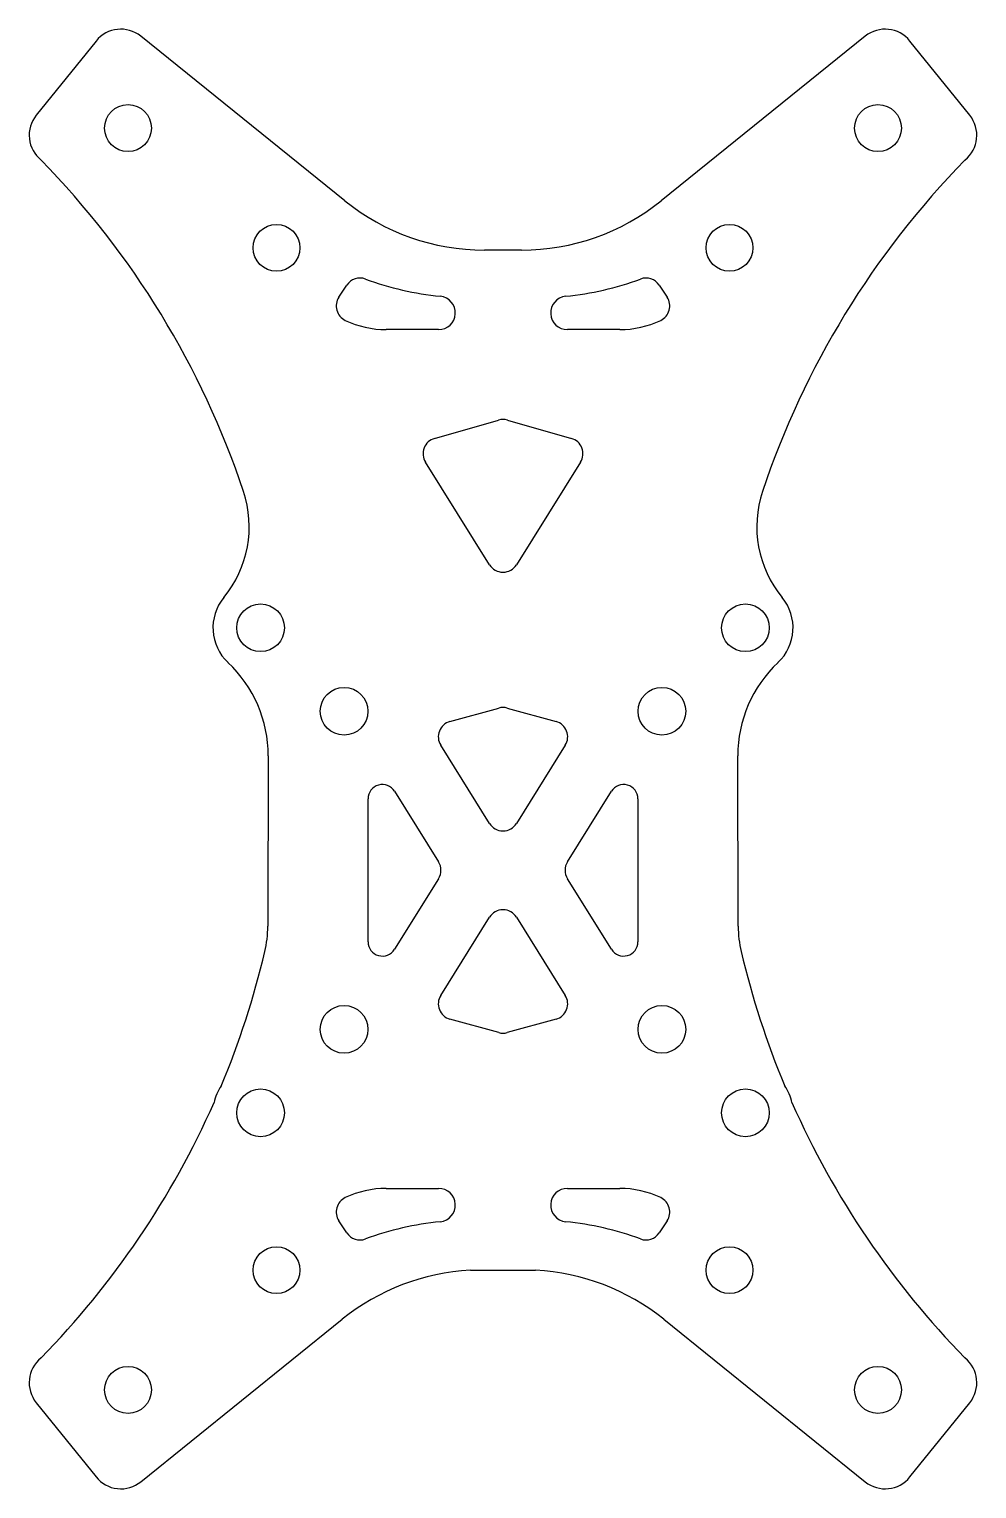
# Model space of a CAD drawing. Header units: millimetres. Extents: x -29.8 to 29.8, y -45.9 to 45.9.
import ezdxf

# ---------------------------------------------------------------- set-up
doc = ezdxf.new("R2010")
doc.units = ezdxf.units.MM
doc.layers.add('CUTOUTS', color=1, linetype='CONTINUOUS')
doc.layers.add('PERIMETER', color=5, linetype='CONTINUOUS')

msp = doc.modelspace()

# ---------------------------------------------------------------- linework, layer by layer
at = {"layer": 'CUTOUTS'}
for p, q in [((-10.331, 29.034), (-9.834, 29.793)), ((9.834, 29.793), (10.331, 29.034)), ((-4.051, 27), (-7.344, 27)), ((7.344, 27), (4.051, 27)), ((-4.304, 20.16), (-0.275, 21.313)), ((0.275, 21.313), (4.304, 20.16)), ((-0.848, 12.219), (-4.877, 18.669)), ((4.877, 18.669), (0.848, 12.219)), ((-3.336, 2.357), (-0.266, 3.206)), ((0.266, 3.206), (3.336, 2.357)), ((-0.848, -4.05), (-3.918, 0.864)), ((3.918, 0.864), (0.848, -4.05)), ((-8.489, -11.497), (-8.489, -2.504)), ((-6.826, -2.031), (-4.052, -6.47)), ((4.052, -6.47), (6.826, -2.031)), ((8.489, -2.504), (8.489, -11.497)), ((-4.052, -7.53), (-6.826, -11.969)), ((6.826, -11.969), (4.052, -7.53)), ((-3.918, -14.864), (-0.848, -9.95)), ((0.848, -9.95), (3.918, -14.864)), ((-0.266, -17.206), (-3.336, -16.358)), ((3.336, -16.358), (0.266, -17.206)), ((-7.344, -27), (-4.051, -27)), ((4.051, -27), (7.344, -27)), ((-9.834, -29.793), (-10.331, -29.034)), ((10.331, -29.034), (9.834, -29.793))]:
    msp.add_line(p, q, dxfattribs=at)
for centre, radius in [((-23.593, 39.675), 1.475), ((23.593, 39.675), 1.475), ((-14.25, 32.144), 1.475), ((14.25, 32.144), 1.475), ((-15.25, 8.25), 1.5), ((15.25, 8.25), 1.5), ((-10, 3), 1.5), ((10, 3), 1.5), ((-10, -17), 1.5), ((10, -17), 1.5), ((-15.25, -22.25), 1.5), ((15.25, -22.25), 1.5), ((-14.25, -32.144), 1.475), ((14.25, -32.144), 1.475), ((-23.593, -39.675), 1.475), ((23.593, -39.675), 1.475)]:
    msp.add_circle(centre, radius, dxfattribs=at)
for centre, radius, start, end in [((-8.997, 29.245), 1, 69.67881, 146.76507), ((-2.051, 48), 19, 249.67881, 264.27519), ((2.051, 48), 19, 275.72481, 290.32119), ((8.997, 29.245), 1, 33.23493, 110.32119), ((-9.494, 28.486), 1, 146.76507, 244.53296), ((-4.051, 28.05), 1.05, -90, 84.27519), ((4.051, 28.05), 1.05, 95.72481, 270), ((9.494, 28.486), 1, -64.53296, 33.23493), ((-7.344, 33), 6, 244.53296, 270), ((7.344, 33), 6, 270, 295.46704), ((0, 20.352), 1, 74.03555, 105.96445), ((-4.029, 19.199), 1, 105.96445, 211.9935), ((4.029, 19.199), 1, -31.9935, 74.03555), ((0, 12.749), 1, 211.9935, 328.0065), ((0, 2.242), 1, 74.54911, 105.45089), ((-3.07, 1.394), 1, 105.45089, 211.9935), ((3.07, 1.394), 1, -31.9935, 74.54911), ((-7.589, -2.508), 0.9, 31.9935, 179.7162), ((7.589, -2.508), 0.9, 0.2838, 148.0065), ((0, -3.52), 1, 211.9935, 328.0065), ((-4.901, -7), 1, -31.9935, 31.9935), ((4.901, -7), 1, 148.0065, 211.9935), ((0, -10.48), 1, 31.9935, 148.0065), ((-7.589, -11.492), 0.9, 180.2838, 328.0065), ((7.589, -11.492), 0.9, 211.9935, 359.7156), ((-3.07, -15.394), 1, 148.0065, 254.54911), ((3.07, -15.394), 1, -74.54911, 31.9935), ((0, -16.242), 1, 254.54911, 285.45089), ((-7.344, -33), 6, 90, 115.46704), ((-4.051, -28.05), 1.05, -84.27519, 90), ((4.051, -28.05), 1.05, 90, 264.27519), ((7.344, -33), 6, 64.53296, 90), ((-9.494, -28.486), 1, 115.46704, 213.23493), ((9.494, -28.486), 1, -33.23493, 64.53296), ((-2.051, -48), 19, 95.72481, 110.32119), ((2.051, -48), 19, 69.67881, 84.27519), ((-8.997, -29.245), 1, 213.23493, 290.32119), ((8.997, -29.245), 1, 249.67881, 326.76507)]:
    msp.add_arc(centre, radius, start, end, dxfattribs=at)
at = {"layer": 'PERIMETER'}
for p, q in [((-25.602, 45.149), (-29.368, 40.478)), ((-9.95, 35.1), (-22.79, 45.451)), ((22.79, 45.451), (9.95, 35.1)), ((29.368, 40.478), (25.602, 45.149)), ((1.164, 32), (-1.164, 32)), ((-14.773, 0.207), (-14.796, -10.515)), ((14.796, -10.515), (14.773, 0.207)), ((-2.051, -32.153), (2.051, -32.153)), ((-22.79, -45.451), (-10.117, -35.235)), ((10.117, -35.235), (22.79, -45.451)), ((-29.368, -40.478), (-25.602, -45.149)), ((25.602, -45.149), (29.368, -40.478))]:
    msp.add_line(p, q, dxfattribs=at)
for centre, radius, start, end in [((-24.045, 43.894), 2, 51.12753, 141.12753), ((24.045, 43.894), 2, 38.87247, 128.87247), ((-27.811, 39.223), 2, 141.12753, 231.12753), ((27.811, 39.223), 2, -51.12753, 38.87247), ((-68.016, -0.455), 54.501, 18.49029, 44.38368), ((68.016, -0.455), 54.501, 135.61632, 161.50971), ((-1.164, 46), 14, 231.12753, 270), ((1.164, 46), 14, 270, 308.87247), ((-22.968, 14.609), 7, -39.48699, 18.49029), ((22.968, 14.609), 7, 161.50971, 219.48699), ((-15.25, 8.25), 3, 140.51301, 226.85281), ((15.25, 8.25), 3, -46.85281, 39.48699), ((-22.773, 0.224), 8, -0.12614, 46.85281), ((22.773, 0.224), 8, 133.14719, 180.12614), ((-21.796, -10.5), 7, 346.66532, 359.87386), ((21.796, -10.5), 7, 180.12614, 193.33468), ((-68.016, 0.455), 54.501, 337.31165, 346.66532), ((68.016, 0.455), 54.501, 193.33468, 202.68835), ((-15.25, -22.25), 3, 145.86077, 167.57442), ((15.25, -22.25), 3, 12.42558, 34.13923), ((-68.016, 0.455), 54.501, 315.61632, 336.12353), ((68.016, 0.455), 54.501, 203.87647, 224.38368), ((-1.331, -46.134), 14, 92.95159, 128.87247), ((1.331, -46.134), 14, 51.12753, 87.04841), ((-27.811, -39.223), 2, 128.87247, 218.87247), ((27.811, -39.223), 2, -38.87247, 51.12753), ((-24.045, -43.894), 2, 218.87247, 308.87247), ((24.045, -43.894), 2, 231.12753, 321.12753)]:
    msp.add_arc(centre, radius, start, end, dxfattribs=at)

doc.saveas('drawing.dxf')
